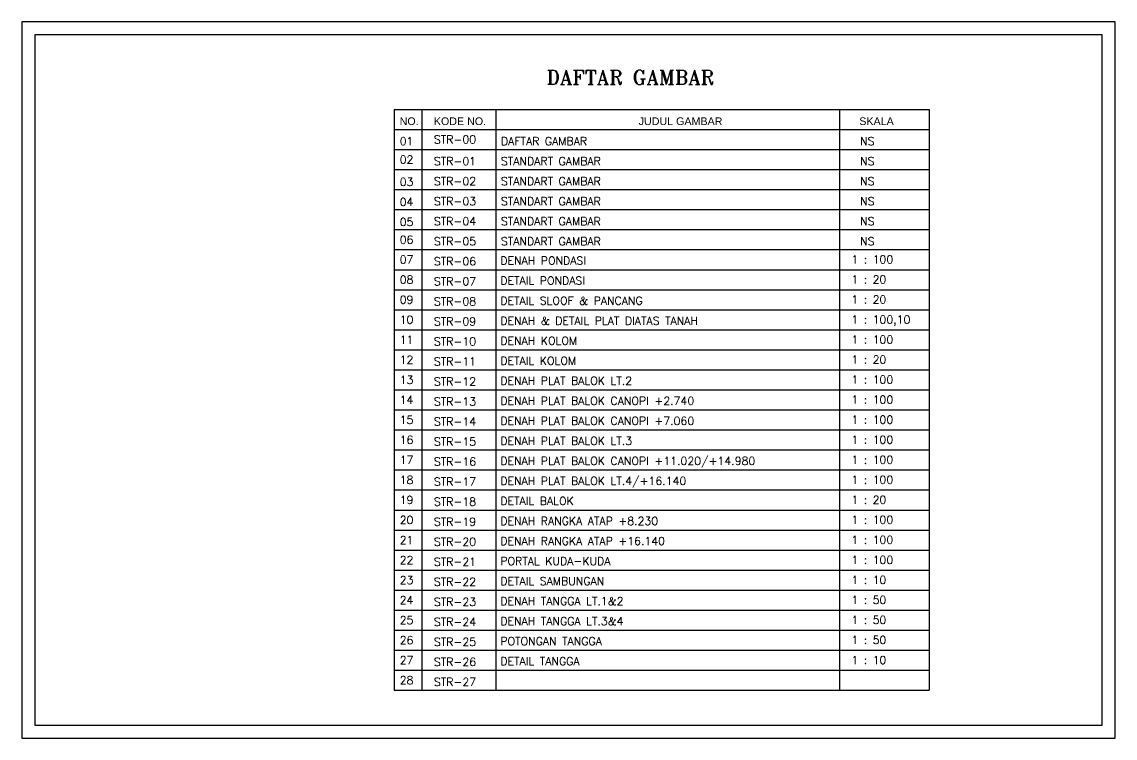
# Model space of a CAD drawing. Header units: inches. Extents: x 266054 to 836293, y -258454 to -102650.
# Drawn here: x 266054 to 308054, y -130150 to -102650 of the extents above; entities that cross this region are included whole.
import ezdxf

# ---------------------------------------------------------------- set-up
doc = ezdxf.new("R2010")
doc.units = ezdxf.units.IN
doc.header["$LTSCALE"] = 800
doc.header["$MEASUREMENT"] = 0
for name, color, linetype in [('ANGKA', 2, 'Continuous'), ('KOP-LINE1', 1, 'Continuous'), ('TEXT', 4, 'Continuous'), ('TXT', 7, 'Continuous')]:
    doc.layers.add(name, color=color, linetype=linetype)
doc.styles.add('JD', font='sanss___.ttf', dxfattribs={"height": 600})
doc.styles.add('ROMAND', font='romant.shx', dxfattribs={"width": 0.75, "height": 300})

msp = doc.modelspace()

# ---------------------------------------------------------------- linework, layer by layer
at = {"layer": 'KOP-LINE1', "ltscale": 5}
for points in [[(266054.4, -130149.9), (308054.4, -130149.9), (308054.4, -102649.9), (266054.4, -102649.9)], [(307554.4, -103149.9), (266554.4, -103149.9), (266554.4, -129649.9), (307554.4, -129649.9)]]:
    msp.add_lwpolyline(points, close=True, dxfattribs=at)
at = {"layer": 'TXT', "color": 0}
for p, q in [((280360.3, -106012.4), (280360.3, -128313.1)), ((280360.3, -106012.4), (300905.2, -106012.4)), ((281423.5, -106012.4), (281423.5, -128313.1)), ((284264.3, -106012.4), (284264.3, -128313.1)), ((297462, -106012.4), (297462, -128313.1)), ((300905.2, -106012.4), (300905.2, -128313.1)), ((280360.3, -106781.4), (300905.2, -106781.4)), ((280360.3, -107550.4), (300905.2, -107550.4)), ((280360.3, -108319.3), (300905.2, -108319.3)), ((280360.3, -109088.3), (300905.2, -109088.3)), ((280360.3, -109857.3), (300905.2, -109857.3)), ((280360.3, -110626.3), (300905.2, -110626.3)), ((280360.3, -111395.3), (300905.2, -111395.3)), ((280360.3, -112164.3), (300905.2, -112164.3)), ((280360.3, -112933.3), (300905.2, -112933.3)), ((280360.3, -113702.3), (300905.2, -113702.3)), ((280360.3, -114471.3), (300905.2, -114471.3)), ((280360.3, -115240.3), (300905.2, -115240.3)), ((280360.3, -116009.3), (300905.2, -116009.3)), ((280360.3, -116778.2), (300905.2, -116778.2)), ((280360.3, -117547.2), (300905.2, -117547.2)), ((280360.3, -118316.2), (300905.2, -118316.2)), ((280360.3, -119085.2), (300905.2, -119085.2)), ((280360.3, -119854.2), (300905.2, -119854.2)), ((280360.3, -120623.2), (300905.2, -120623.2)), ((280360.3, -121392.2), (300905.2, -121392.2)), ((280360.3, -122161.2), (300905.2, -122161.2)), ((280360.3, -122930.2), (300905.2, -122930.2)), ((280360.3, -123699.2), (300905.2, -123699.2)), ((280360.3, -124468.2), (300905.2, -124468.2)), ((280360.3, -125237.1), (300905.2, -125237.1)), ((280360.3, -126006.1), (300905.2, -126006.1)), ((280360.3, -126775.1), (300905.2, -126775.1)), ((280360.3, -127544.1), (300905.2, -127544.1)), ((280360.3, -128313.1), (300905.2, -128313.1))]:
    msp.add_line(p, q, dxfattribs=at)

# ---------------------------------------------------------------- texts
at = {"layer": 'ANGKA', "style": 'ROMAND'}
for s, height, p in [('DAFTAR GAMBAR', 550, (286211.1, -105049.8)), ('01', 307.6, (280568.2, -107383.3)), ('STR-00', 307.6, (281882.3, -107317.1)), ('DAFTAR GAMBAR', 307.596, (284459.1, -107383.3)), ('NS', 307.6, (298256.2, -107383.3)), ('02', 307.6, (280568.2, -108092)), ('STR-01', 307.6, (281882.3, -108152.3)), ('STANDART GAMBAR', 307.596, (284459.1, -108152.3)), ('NS', 307.6, (298256.2, -108152.3)), ('03', 307.6, (280568.2, -108949)), ('STR-02', 307.6, (281882.3, -108921.3)), ('STANDART GAMBAR', 307.596, (284459.1, -108921.3)), ('NS', 307.6, (298256.2, -108921.3)), ('04', 307.6, (280568.2, -109718)), ('STR-03', 307.6, (281882.3, -109690.3)), ('STANDART GAMBAR', 307.596, (284459.1, -109690.3)), ('NS', 307.6, (298256.2, -109690.3)), ('05', 307.6, (280568.2, -110487)), ('STR-04', 307.6, (281882.3, -110459.3)), ('STANDART GAMBAR', 307.596, (284459.1, -110459.3)), ('NS', 307.6, (298256.2, -110459.3)), ('06', 307.6, (280568.2, -111168)), ('STR-05', 307.6, (281882.3, -111228.2)), ('STANDART GAMBAR', 307.596, (284459.1, -111228.2)), ('NS', 307.6, (298256.2, -111228.2)), ('07', 307.6, (280568.2, -111931.6)), ('STR-06', 307.6, (281882.3, -111997.2)), ('DENAH PONDASI', 307.596, (284434.4, -111970.3)), ('1 : 100', 307.6, (297920.8, -111924.6, 6081.3)), ('08', 307.6, (280568.2, -112700.6)), ('STR-07', 307.6, (281882.3, -112766.2)), ('DETAIL PONDASI', 307.596, (284434.4, -112739.3)), ('1 : 20', 307.6, (297920.8, -112693.6, 6081.3)), ('09', 307.6, (280568.2, -113469.6)), ('STR-08', 307.6, (281882.3, -113535.2)), ('DETAIL SLOOF & PANCANG', 307.596, (284434.4, -113508.3)), ('1 : 20', 307.6, (297920.8, -113462.6, 6081.3)), ('10', 307.6, (280568.2, -114238.5)), ('STR-09', 307.6, (281882.3, -114304.2)), ('DENAH & DETAIL PLAT DIATAS TANAH', 307.596, (284434.4, -114277.3)), ('1 : 100,10', 307.6, (297920.8, -114231.6, 6081.3)), ('11', 307.6, (280568.2, -115007.5)), ('STR-10', 307.6, (281882.3, -115073.2)), ('DENAH KOLOM', 307.596, (284434.4, -115046.3)), ('1 : 100', 307.6, (297920.8, -115000.6, 6081.3)), ('12', 307.6, (280568.2, -115776.5)), ('1 : 20', 307.6, (297920.8, -115769.6, 6081.3)), ('STR-11', 307.6, (281882.3, -115842.2)), ('DETAIL KOLOM', 307.596, (284434.4, -115815.3)), ('13', 307.6, (280568.2, -116550.9)), ('STR-12', 307.6, (281882.3, -116611.2)), ('DENAH PLAT BALOK LT.2', 307.596, (284434.4, -116584.3)), ('1 : 100', 307.6, (297920.8, -116538.6, 6081.3)), ('14', 307.6, (280568.2, -117314.5)), ('STR-13', 307.6, (281882.3, -117380.2)), ('DENAH PLAT BALOK CANOPI +2.740', 307.596, (284434.4, -117353.3)), ('1 : 100', 307.6, (297920.8, -117307.6, 6081.3)), ('15', 307.6, (280568.2, -118083.5)), ('STR-14', 307.6, (281882.3, -118149.2)), ('DENAH PLAT BALOK CANOPI +7.060', 307.596, (284434.4, -118122.3)), ('1 : 100', 307.6, (297920.8, -118076.6, 6081.3)), ('16', 307.6, (280568.2, -118852.5)), ('STR-15', 307.6, (281882.3, -118918.2)), ('DENAH PLAT BALOK LT.3', 307.596, (284434.4, -118891.2)), ('1 : 100', 307.6, (297920.8, -118845.6, 6081.3)), ('17', 307.6, (280568.2, -119621.5)), ('STR-16', 307.6, (281882.3, -119687.1)), ('DENAH PLAT BALOK CANOPI +11.020/+14.980', 307.596, (284434.4, -119660.2)), ('1 : 100', 307.6, (297920.8, -119614.5, 6081.3)), ('18', 307.6, (280568.2, -120390.5)), ('DENAH PLAT BALOK LT.4/+16.140', 307.596, (284434.4, -120429.2)), ('1 : 100', 307.6, (297920.8, -120383.5, 6081.3)), ('STR-17', 307.6, (281882.3, -120456.1)), ('19', 307.6, (280568.2, -121159.5)), ('STR-18', 307.6, (281882.3, -121225.1)), ('DETAIL BALOK', 307.596, (284434.4, -121198.2)), ('1 : 20', 307.6, (297920.8, -121152.5, 6081.3)), ('20', 307.6, (280568.2, -121928.5)), ('STR-19', 307.6, (281882.3, -121994.1)), ('DENAH RANGKA ATAP +8.230', 307.596, (284434.4, -121967.2)), ('1 : 100', 307.6, (297920.8, -121921.5, 6081.3)), ('21', 307.6, (280568.2, -122697.4)), ('STR-20', 307.6, (281882.3, -122763.1)), ('DENAH RANGKA ATAP +16.140', 307.596, (284434.4, -122736.2)), ('1 : 100', 307.6, (297920.8, -122690.5, 6081.3)), ('22', 307.6, (280568.2, -123466.4)), ('STR-21', 307.6, (281882.3, -123532.1)), ('PORTAL KUDA-KUDA', 307.596, (284434.4, -123505.2)), ('1 : 100', 307.6, (297920.8, -123459.5, 6081.3)), ('23', 307.6, (280568.2, -124235.4)), ('STR-22', 307.6, (281882.3, -124301.1)), ('DETAIL SAMBUNGAN', 307.596, (284434.4, -124274.2)), ('1 : 10', 307.6, (297920.8, -124228.5, 6081.3)), ('24', 307.6, (280568.2, -125004.4)), ('DENAH TANGGA LT.1&2', 307.596, (284434.4, -125043.2)), ('1 : 50', 307.6, (297920.8, -124997.5, 6081.3)), ('STR-23', 307.6, (281882.3, -125070.1)), ('25', 307.6, (280568.2, -125773.4)), ('STR-24', 307.6, (281882.3, -125839.1)), ('DENAH TANGGA LT.3&4', 307.596, (284434.4, -125812.2)), ('1 : 50', 307.6, (297920.8, -125766.5, 6081.3)), ('26', 307.6, (280568.2, -126542.4)), ('STR-25', 307.6, (281882.3, -126608.1)), ('POTONGAN TANGGA', 307.596, (284434.4, -126581.2)), ('1 : 50', 307.6, (297920.8, -126535.5, 6081.3)), ('27', 307.6, (280568.2, -127311.4)), ('STR-26', 307.6, (281882.3, -127377.1)), ('DETAIL TANGGA', 307.596, (284434.4, -127350.1)), ('1 : 10', 307.6, (297920.8, -127304.5, 6081.3)), ('28', 307.6, (280568.2, -128080.4)), ('STR-27', 307.6, (281882.3, -128146))]:
    msp.add_text(s, height=height, dxfattribs=at).set_placement(p)
at = {"layer": 'TEXT', "style": 'JD'}
for s, p in [('NO.', (280567.8, -106611.4)), ('KODE NO.', (281880.8, -106611.4)), ('JUDUL GAMBAR', (289749.8, -106611.4)), ('SKALA', (298225.5, -106611.4))]:
    msp.add_text(s, height=294.03, dxfattribs=at).set_placement(p)

doc.saveas('drawing.dxf')
